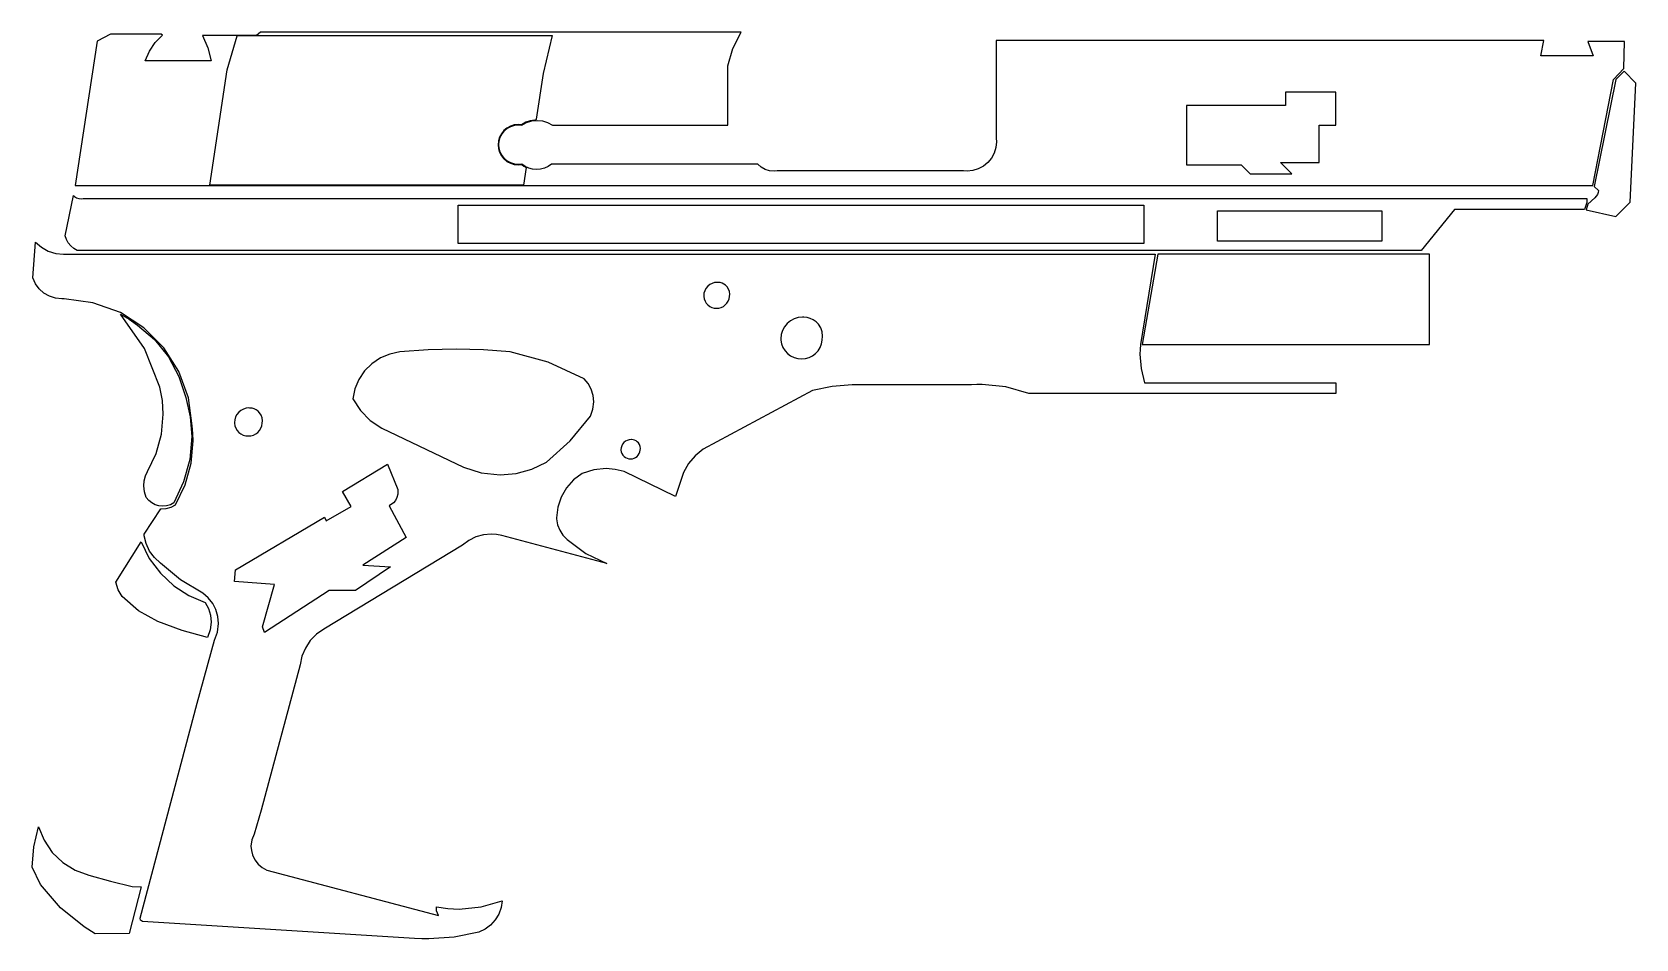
# Model space of a CAD drawing. Header units: millimetres. Extents: x 0 to 38.1, y 0 to 21.5.
import ezdxf

# ---------------------------------------------------------------- set-up
doc = ezdxf.new("R2010")
doc.units = ezdxf.units.MM

msp = doc.modelspace()

# ---------------------------------------------------------------- linework, layer by layer
for points in [[(1.861, 21.496), (1.543, 21.333), (1.02, 17.905), (37.073, 17.905), (37.571, 20.418), (37.809, 20.678), (37.831, 21.327), (36.955, 21.327), (37.084, 20.981), (35.84, 20.981), (35.916, 21.348), (22.905, 21.348), (22.905, 19.026), (22.91, 18.942), (22.897, 18.805), (22.857, 18.674), (22.792, 18.553), (22.705, 18.447), (22.599, 18.36), (22.478, 18.295), (22.347, 18.255), (22.21, 18.242), (22.126, 18.247), (17.698, 18.247), (17.626, 18.242), (17.519, 18.253), (17.416, 18.285), (17.321, 18.337), (17.239, 18.408), (12.337, 18.408), (12.259, 18.354), (12.172, 18.314), (12.08, 18.289), (11.985, 18.281), (11.891, 18.289), (11.799, 18.314), (11.712, 18.354), (11.634, 18.408), (11.56, 18.402), (11.466, 18.411), (11.377, 18.438), (11.295, 18.483), (11.223, 18.543), (11.164, 18.616), (11.123, 18.696), (11.097, 18.783), (11.088, 18.873), (11.097, 18.963), (11.123, 19.049), (11.164, 19.13), (11.223, 19.203), (11.295, 19.263), (11.377, 19.307), (11.466, 19.335), (11.56, 19.344), (11.634, 19.338), (11.746, 19.4), (11.869, 19.438), (11.996, 19.45), (12.124, 19.438), (12.246, 19.4), (12.359, 19.338), (16.525, 19.338), (16.525, 20.745), (16.65, 21.16), (16.844, 21.547), (5.424, 21.547), (5.333, 21.468), (4.05, 21.468), (4.175, 21.173), (4.257, 20.864), (2.685, 20.864), (2.787, 21.09), (2.925, 21.296), (3.096, 21.476), (3.068, 21.5)], [(4.87, 21.464), (12.354, 21.464), (12.143, 20.562), (11.971, 19.481), (11.966, 19.452), (11.947, 19.453), (11.834, 19.44), (11.727, 19.403), (11.63, 19.342), (11.548, 19.349), (11.454, 19.34), (11.364, 19.312), (11.281, 19.267), (11.208, 19.207), (11.149, 19.133), (11.106, 19.052), (11.08, 18.963), (11.071, 18.872), (11.08, 18.78), (11.106, 18.691), (11.149, 18.609), (11.209, 18.536), (11.281, 18.476), (11.364, 18.431), (11.455, 18.403), (11.548, 18.394), (11.631, 18.401), (11.683, 18.36), (11.741, 18.33), (11.671, 17.913), (4.223, 17.913), (4.634, 20.651), (4.87, 21.462)], [(37.824, 20.621), (37.626, 20.424), (37.109, 17.878), (37.212, 17.785), (37.202, 17.736), (37.184, 17.69), (37.157, 17.648), (37.123, 17.612), (36.961, 17.459), (36.921, 17.321), (37.626, 17.163), (37.967, 17.508), (38.1, 20.335)], [(29.285, 19.799), (27.425, 19.799), (27.425, 18.393), (28.726, 18.393), (28.937, 18.182), (29.926, 18.182), (29.659, 18.449), (30.573, 18.449), (30.573, 19.332), (30.971, 19.332), (30.971, 20.116), (29.777, 20.116), (29.777, 19.799)], [(1.004, 17.638), (1.053, 17.609), (1.107, 17.592), (1.163, 17.586), (1.213, 17.59), (36.933, 17.59), (36.933, 17.496), (36.88, 17.328), (33.787, 17.328), (32.995, 16.359), (1.073, 16.359), (0.992, 16.406), (0.92, 16.466), (0.86, 16.538), (0.815, 16.62), (0.784, 16.708), (0.982, 17.666)], [(10.119, 17.437), (26.408, 17.437), (26.408, 16.523), (10.119, 16.523)], [(28.162, 17.3), (32.061, 17.3), (32.061, 16.576), (28.162, 16.576)], [(0.082, 16.556), (0.223, 16.435), (0.386, 16.345), (0.564, 16.289), (0.749, 16.27), (0.765, 16.27), (26.682, 16.27), (26.331, 14.122), (26.322, 14.008), (26.319, 13.894), (26.345, 13.552), (26.423, 13.217), (30.975, 13.217), (30.975, 12.959), (23.681, 12.959), (23.134, 13.12), (22.567, 13.175), (22.441, 13.172), (22.315, 13.164), (19.481, 13.164), (19.005, 13.124), (18.537, 13.03), (15.942, 11.636), (15.753, 11.481), (15.594, 11.295), (15.472, 11.082), (15.284, 10.509), (14.065, 11.109), (13.852, 11.157), (13.634, 11.174), (13.344, 11.145), (13.066, 11.059), (12.861, 10.908), (12.692, 10.718), (12.565, 10.497), (12.487, 10.255), (12.461, 10.002), (12.461, 9.98), (12.485, 9.841), (12.536, 9.71), (12.612, 9.591), (12.709, 9.49), (13.154, 9.161), (13.652, 8.919), (11.162, 9.588), (11.036, 9.612), (10.909, 9.62), (10.723, 9.603), (10.543, 9.552), (10.375, 9.469), (10.226, 9.356), (6.927, 7.362), (6.755, 7.239), (6.609, 7.087), (6.493, 6.911), (6.412, 6.716), (6.368, 6.51), (5.443, 3.062), (5.272, 2.493), (5.218, 2.353), (5.2, 2.204), (5.209, 2.098), (5.236, 1.996), (5.291, 1.881), (5.37, 1.78), (5.467, 1.697), (5.58, 1.636), (9.652, 0.558), (9.605, 0.667), (9.605, 0.766), (9.875, 0.725), (10.149, 0.711), (10.667, 0.761), (11.167, 0.908), (11.143, 0.746), (11.087, 0.591), (11.003, 0.45), (10.893, 0.329), (10.761, 0.231), (10.613, 0.16), (10.025, 0.04), (9.426, 0), (9.256, 0.003), (9.086, 0.013), (2.627, 0.413), (2.579, 0.442), (2.569, 0.497), (3.924, 5.6), (4.337, 7.098), (4.407, 7.291), (4.431, 7.495), (4.415, 7.662), (4.368, 7.824), (4.29, 7.973), (4.186, 8.106), (4.059, 8.216), (3.524, 8.53), (3.047, 8.927), (2.906, 9.06), (2.793, 9.216), (2.712, 9.392), (2.665, 9.579), (2.659, 9.618), (3.059, 10.219), (3.07, 10.219), (3.188, 10.229), (3.302, 10.261), (3.408, 10.313), (3.636, 10.792), (3.776, 11.305), (3.823, 11.834), (3.818, 12.013), (3.802, 12.192), (3.713, 12.854), (3.484, 13.481), (3.127, 14.045), (2.658, 14.519), (2.098, 14.883), (1.447, 15.117), (0.761, 15.212), (0.706, 15.21), (0.556, 15.226), (0.413, 15.272), (0.283, 15.347), (0.171, 15.447), (0.083, 15.568), (0.021, 15.705)], [(26.742, 16.27), (26.372, 14.122), (33.194, 14.122), (33.194, 16.272), (26.778, 16.272)], [(16.293, 15.6), (16.275, 15.6), (16.213, 15.594), (16.153, 15.576), (16.097, 15.546), (16.049, 15.507), (16.009, 15.458), (15.979, 15.403), (15.961, 15.343), (15.955, 15.28), (15.956, 15.262), (15.966, 15.207), (15.987, 15.154), (16.016, 15.106), (16.055, 15.064), (16.1, 15.03), (16.151, 15.005), (16.205, 14.989), (16.261, 14.984), (16.318, 14.989), (16.372, 15.005), (16.423, 15.03), (16.468, 15.064), (16.506, 15.106), (16.536, 15.154), (16.557, 15.207), (16.567, 15.262), (16.573, 15.319), (16.566, 15.382), (16.544, 15.442), (16.51, 15.496), (16.475, 15.532), (16.435, 15.561), (16.39, 15.582), (16.342, 15.595)], [(2.505, 14.582), (2.907, 14.24), (3.239, 13.83), (3.49, 13.366), (3.652, 12.865), (3.757, 12.407), (3.792, 11.938), (3.744, 11.392), (3.601, 10.862), (3.368, 10.365), (3.285, 10.318), (3.195, 10.29), (3.101, 10.28), (3.013, 10.289), (2.924, 10.315), (2.842, 10.359), (2.77, 10.418), (2.711, 10.49), (2.669, 10.625), (2.654, 10.766), (2.665, 10.885), (2.694, 11), (2.743, 11.109), (2.948, 11.537), (3.073, 11.994), (3.116, 12.467), (3.096, 12.79), (3.037, 13.108), (2.669, 14.032), (2.097, 14.847), (2.308, 14.725)], [(18.33, 14.771), (18.302, 14.772), (18.201, 14.762), (18.105, 14.732), (18.016, 14.685), (17.938, 14.621), (17.874, 14.543), (17.826, 14.454), (17.797, 14.358), (17.787, 14.257), (17.788, 14.229), (17.805, 14.139), (17.838, 14.055), (17.886, 13.977), (17.947, 13.91), (18.02, 13.855), (18.101, 13.815), (18.189, 13.79), (18.279, 13.782), (18.37, 13.79), (18.458, 13.815), (18.539, 13.855), (18.612, 13.91), (18.673, 13.977), (18.721, 14.055), (18.754, 14.139), (18.771, 14.229), (18.78, 14.319), (18.768, 14.421), (18.734, 14.518), (18.679, 14.604), (18.623, 14.661), (18.558, 14.708), (18.486, 14.742), (18.41, 14.763)], [(7.617, 12.83), (7.8, 12.554), (8.034, 12.32), (8.31, 12.137), (10.245, 11.21), (10.671, 11.072), (11.116, 11.025), (11.501, 11.06), (11.872, 11.163), (12.22, 11.33), (12.783, 11.834), (13.262, 12.418), (13.324, 12.586), (13.346, 12.765), (13.33, 12.916), (13.285, 13.062), (13.212, 13.195), (13.113, 13.311), (12.263, 13.703), (11.361, 13.952), (10.72, 14.001), (10.078, 14.017), (9.407, 13.999), (8.739, 13.946), (8.5, 13.898), (8.275, 13.804), (8.072, 13.668), (7.899, 13.496), (7.762, 13.294), (7.667, 13.069)], [(5.171, 12.615), (5.152, 12.616), (5.085, 12.609), (5.02, 12.59), (4.96, 12.558), (4.908, 12.515), (4.865, 12.462), (4.833, 12.402), (4.813, 12.337), (4.806, 12.27), (4.807, 12.251), (4.818, 12.191), (4.84, 12.134), (4.873, 12.082), (4.914, 12.036), (4.963, 12), (5.018, 11.972), (5.076, 11.956), (5.137, 11.95), (5.198, 11.956), (5.257, 11.972), (5.312, 12), (5.361, 12.036), (5.402, 12.082), (5.434, 12.134), (5.457, 12.191), (5.468, 12.251), (5.474, 12.312), (5.466, 12.38), (5.443, 12.445), (5.406, 12.503), (5.369, 12.542), (5.325, 12.573), (5.277, 12.596), (5.225, 12.61)], [(14.241, 11.864), (14.228, 11.865), (14.181, 11.86), (14.136, 11.846), (14.095, 11.824), (14.059, 11.795), (14.029, 11.758), (14.007, 11.717), (13.993, 11.672), (13.989, 11.626), (13.989, 11.613), (13.997, 11.571), (14.012, 11.532), (14.035, 11.496), (14.063, 11.465), (14.097, 11.439), (14.135, 11.42), (14.175, 11.409), (14.217, 11.405), (14.26, 11.409), (14.3, 11.42), (14.338, 11.439), (14.372, 11.465), (14.4, 11.496), (14.423, 11.532), (14.438, 11.571), (14.446, 11.613), (14.45, 11.655), (14.445, 11.702), (14.429, 11.747), (14.403, 11.787), (14.377, 11.813), (14.347, 11.835), (14.314, 11.851), (14.278, 11.861)], [(4.831, 8.768), (6.943, 10.022), (6.99, 9.934), (7.583, 10.272), (7.377, 10.632), (8.44, 11.28), (8.691, 10.678), (8.692, 10.644), (8.685, 10.566), (8.664, 10.491), (8.63, 10.421), (8.584, 10.359), (8.483, 10.289), (8.883, 9.536), (7.857, 8.879), (8.513, 8.838), (7.682, 8.276), (7.06, 8.279), (5.524, 7.283), (5.471, 7.412), (5.756, 8.422), (4.811, 8.491)], [(2.59, 9.432), (2.784, 9.04), (3.047, 8.689), (3.369, 8.391), (3.724, 8.164), (4.109, 7.992), (4.19, 7.849), (4.24, 7.692), (4.257, 7.529), (4.234, 7.341), (4.168, 7.163), (3.567, 7.325), (2.984, 7.543), (2.531, 7.795), (2.141, 8.135), (2.047, 8.297), (1.988, 8.475)], [(0.153, 2.663), (0.286, 2.343), (0.481, 2.057), (0.732, 1.818), (1.026, 1.636), (1.352, 1.518), (1.861, 1.369), (2.378, 1.247), (2.595, 1.237), (2.304, 0.132), (1.495, 0.122), (1.238, 0.285), (0.674, 0.741), (0.202, 1.291), (0, 1.706), (0.04, 2.19)]]:
    msp.add_lwpolyline(points, close=True)

doc.saveas('drawing.dxf')
